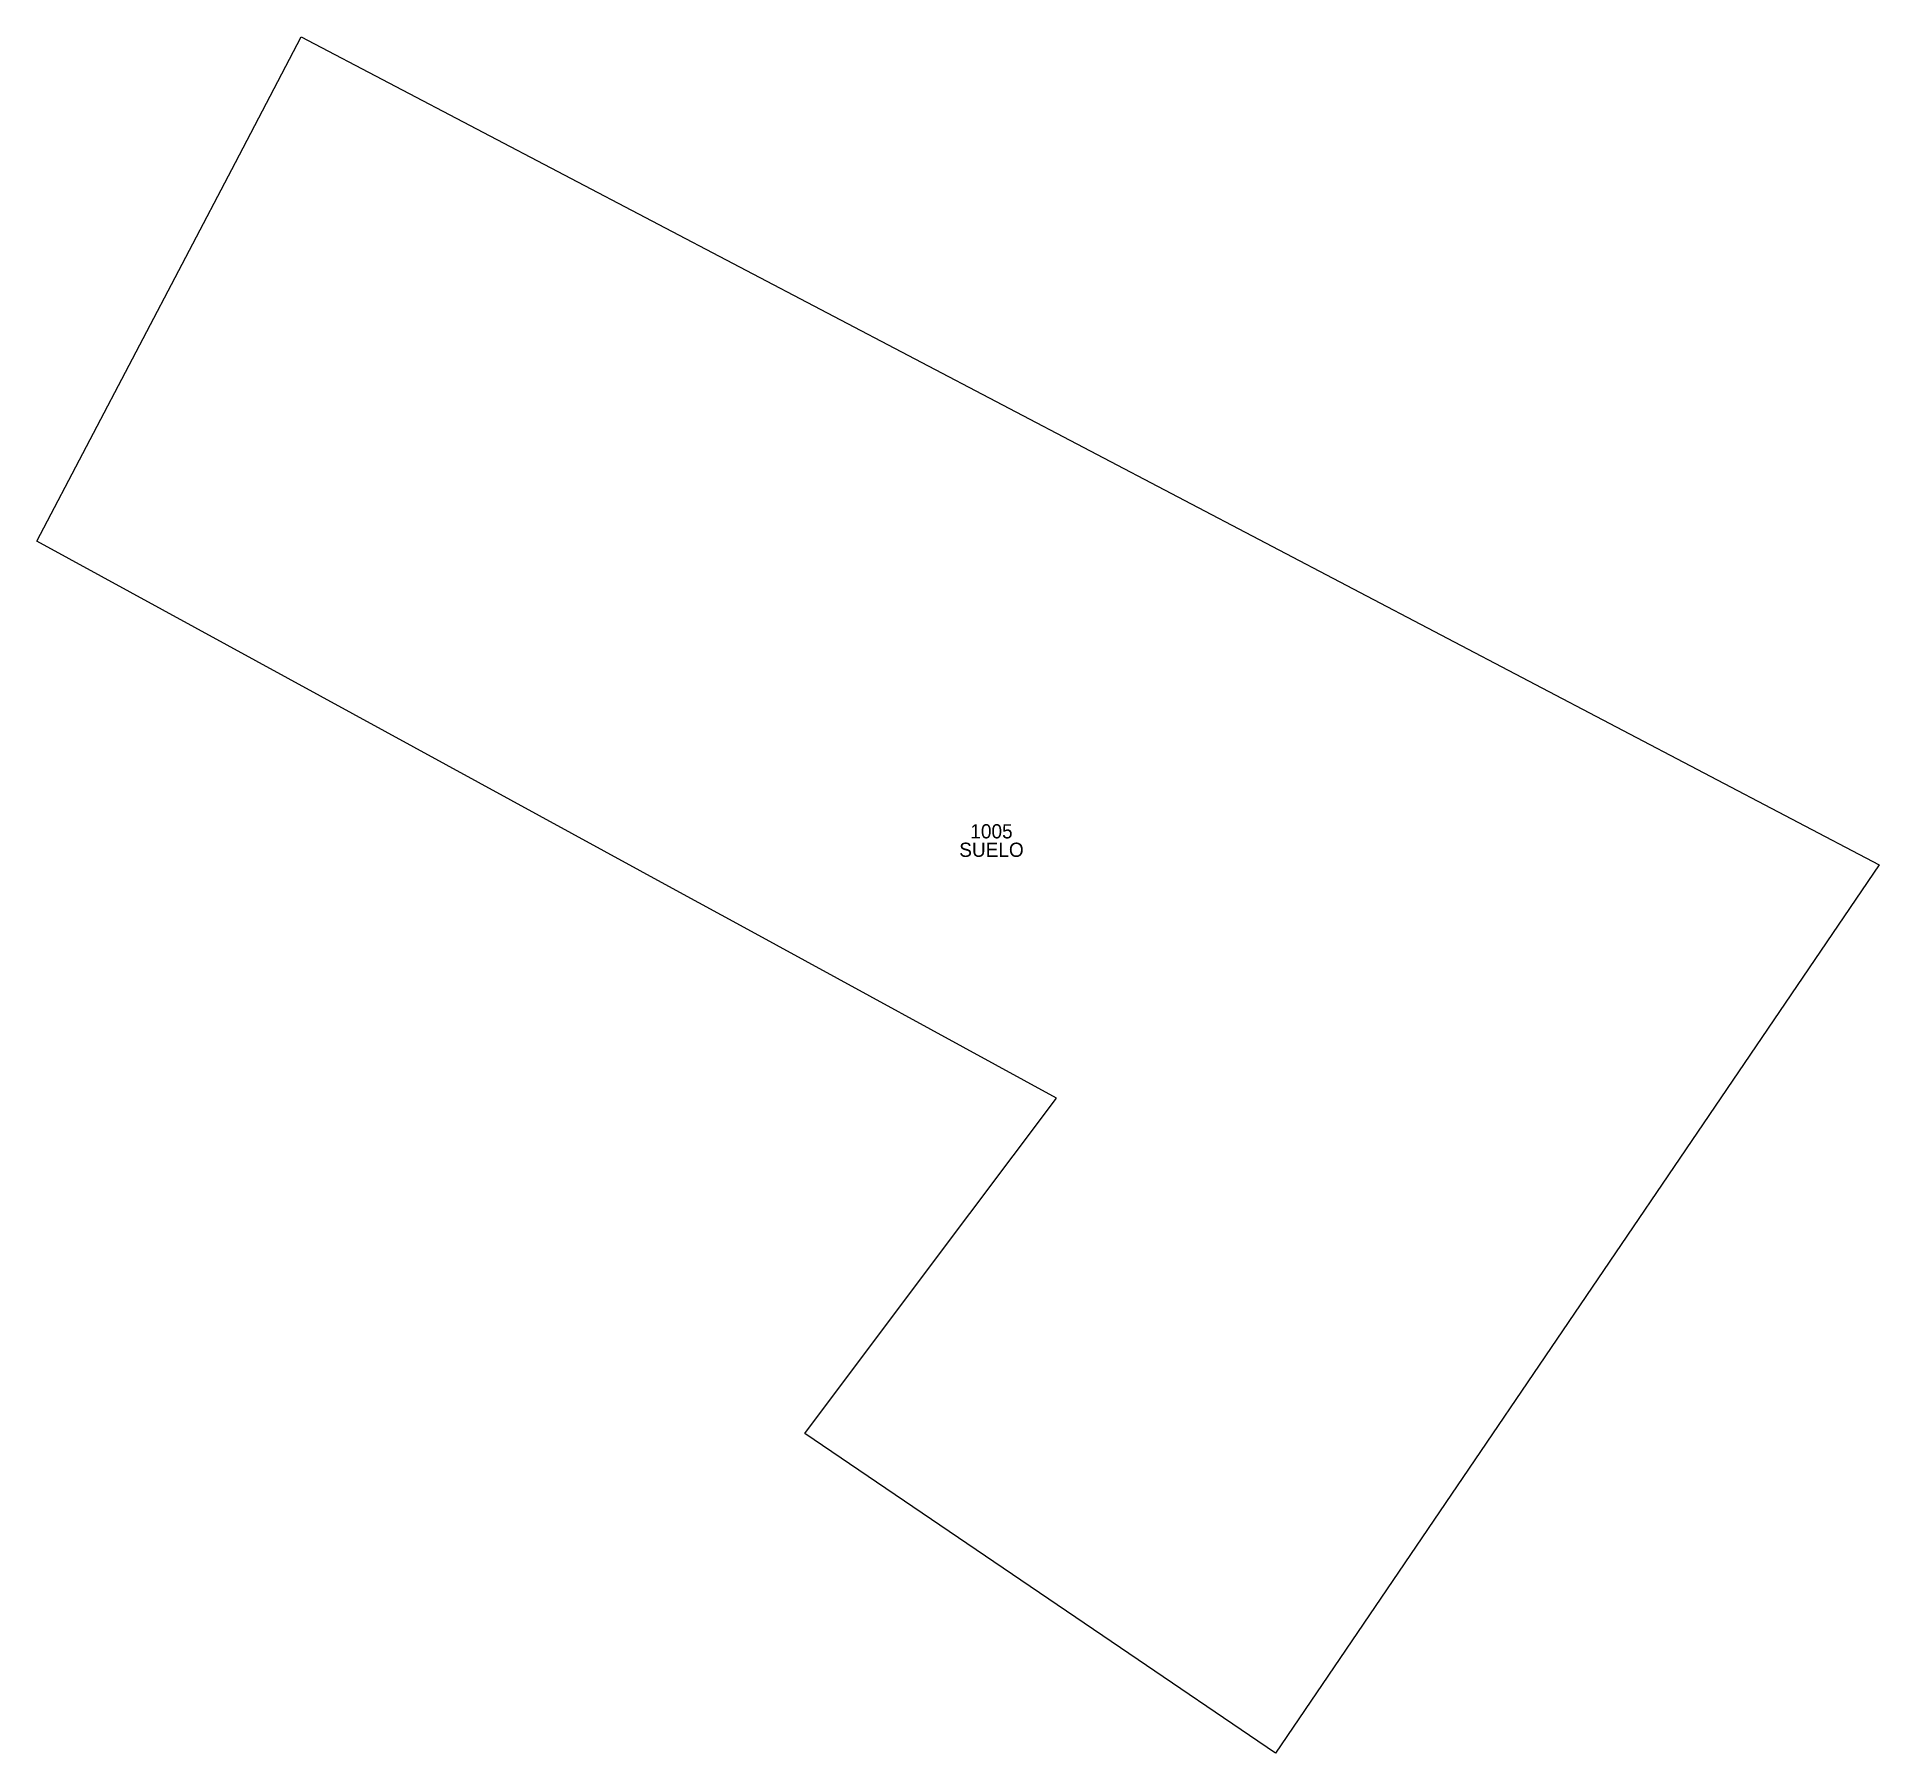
# Model space of a CAD drawing. Header units: metres. Extents: x 445182.8 to 445234.6, y 4688269.8 to 4688318.1.
import ezdxf
from ezdxf.enums import TextEntityAlignment as Align

# ---------------------------------------------------------------- set-up
doc = ezdxf.new("R2010")
doc.units = ezdxf.units.M

msp = doc.modelspace()

# ---------------------------------------------------------------- linework, layer by layer
at = {"layer": 'PG-LP'}
msp.add_lwpolyline([(445188.3535, 4688314.561), (445190.2075, 4688318.097), (445234.608, 4688294.7965), (445217.6175, 4688269.797), (445213.262, 4688272.758), (445204.3775, 4688278.797), (445207.802, 4688283.358), (445211.4575, 4688288.227), (445202.6735, 4688293.028), (445200.759, 4688294.074), (445198.735, 4688295.18), (445182.7675, 4688303.9075), (445188.3535, 4688314.561)], dxfattribs=at)

# ---------------------------------------------------------------- texts
at = {"layer": 'PG-AA'}
msp.add_text('SUELO', height=0.4, dxfattribs=at).set_placement((445209.63, 4688295.42), align=Align.TOP_CENTER)
at = {"layer": 'PG-AS'}
msp.add_text('1005', height=0.4, dxfattribs=at).set_placement((445209.63, 4688295.42), align=Align.BOTTOM_CENTER)

doc.saveas('drawing.dxf')
